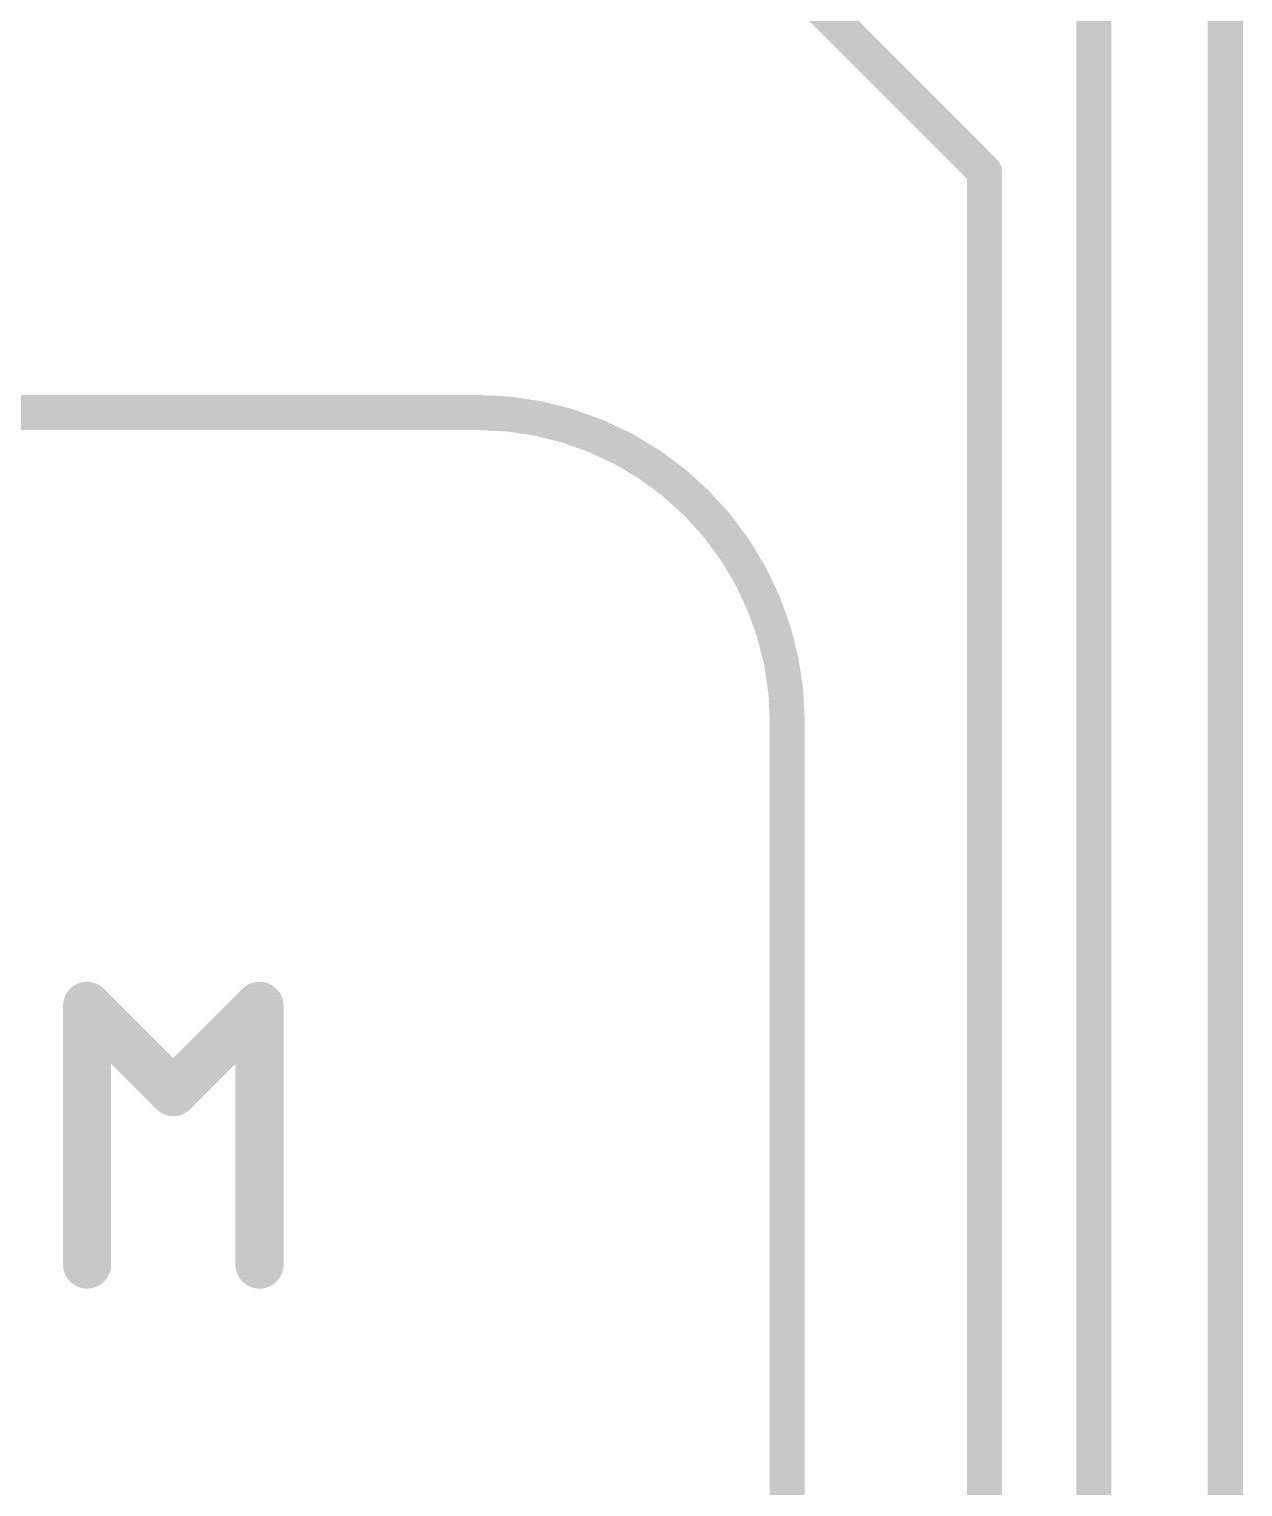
# Model space of a CAD drawing. Extents: x 0 to 48, y -23 to 79.
# Drawn here: x 41.32 to 48.36, y 35.68 to 44.13 of the extents above; entities that cross this region are included whole.
import ezdxf

# ---------------------------------------------------------------- set-up
doc = ezdxf.new("R2010")
doc.units = 0
for name, color, linetype in [('1', 12, 'CONTINUOUS'), ('16', 132, 'CONTINUOUS'), ('20', 53, 'CONTINUOUS'), ('22', 40, 'CONTINUOUS')]:
    doc.layers.add(name, color=color, linetype=linetype)

msp = doc.modelspace()

# ---------------------------------------------------------------- linework, layer by layer
at = {"layer": '1', "const_width": 0.2032}
for points in [[(43.924, 41.91), (34.816, 41.91)], [(45.72, 31.006), (45.72, 40.114)]]:
    msp.add_lwpolyline(points, dxfattribs=at)
at = {"layer": '1'}
for points, const_width in [([(45.72, 40.114, 0.4142), (43.924, 41.91)], 0.2032), ([(43.924, 41.9608, 1), (43.924, 41.8592)], 0.1016), ([(43.924, 41.8592, 1), (43.924, 41.9608)], 0.1016), ([(45.7708, 40.114, 1), (45.6692, 40.114)], 0.1016), ([(45.6692, 40.114, 1), (45.7708, 40.114)], 0.1016)]:
    msp.add_lwpolyline(points, format="xyb", dxfattribs=dict(at, const_width=const_width))
at = {"layer": '16', "const_width": 0.2032}
for points in [[(47.498, 11.938), (47.498, 57.912)], [(46.863, 43.307), (44.45, 45.72)], [(46.863, 12.573), (46.863, 43.307)]]:
    msp.add_lwpolyline(points, dxfattribs=at)
at = {"layer": '16', "const_width": 0.1016}
for points in [[(46.9138, 43.307, 1), (46.8122, 43.307)], [(46.8271, 43.2711, 1), (46.8989, 43.3429)]]:
    msp.add_lwpolyline(points, format="xyb", dxfattribs=at)
at = {"layer": '20', "const_width": 0.2032}
msp.add_lwpolyline([(48.26, 78.74), (48.26, 0)], dxfattribs=at)
at = {"layer": '22', "const_width": 0.1397}
for points in [[(41.7292, 38.4696, 1), (41.5895, 38.4696)], [(41.7088, 38.519, 1), (41.61, 38.4202)], [(42.7292, 38.4696, 1), (42.5894, 38.4696)], [(42.7087, 38.4202, 1), (42.6099, 38.519)], [(42.1099, 38.019, 1), (42.2087, 37.9202)], [(42.1099, 37.9202, 1), (42.2087, 38.019)], [(41.5895, 36.9697, 1), (41.7292, 36.9697)], [(42.5894, 36.9697, 1), (42.7292, 36.9697)]]:
    msp.add_lwpolyline(points, format="xyb", dxfattribs=at)
at = {"layer": '22', "const_width": 0.2794}
for points in [[(42.1593, 37.9696), (41.6594, 38.4696)], [(41.6594, 38.4696), (41.6594, 36.9697)], [(42.6593, 38.4696), (42.1593, 37.9696)], [(42.6593, 36.9697), (42.6593, 38.4696)]]:
    msp.add_lwpolyline(points, dxfattribs=at)

doc.saveas('drawing.dxf')
